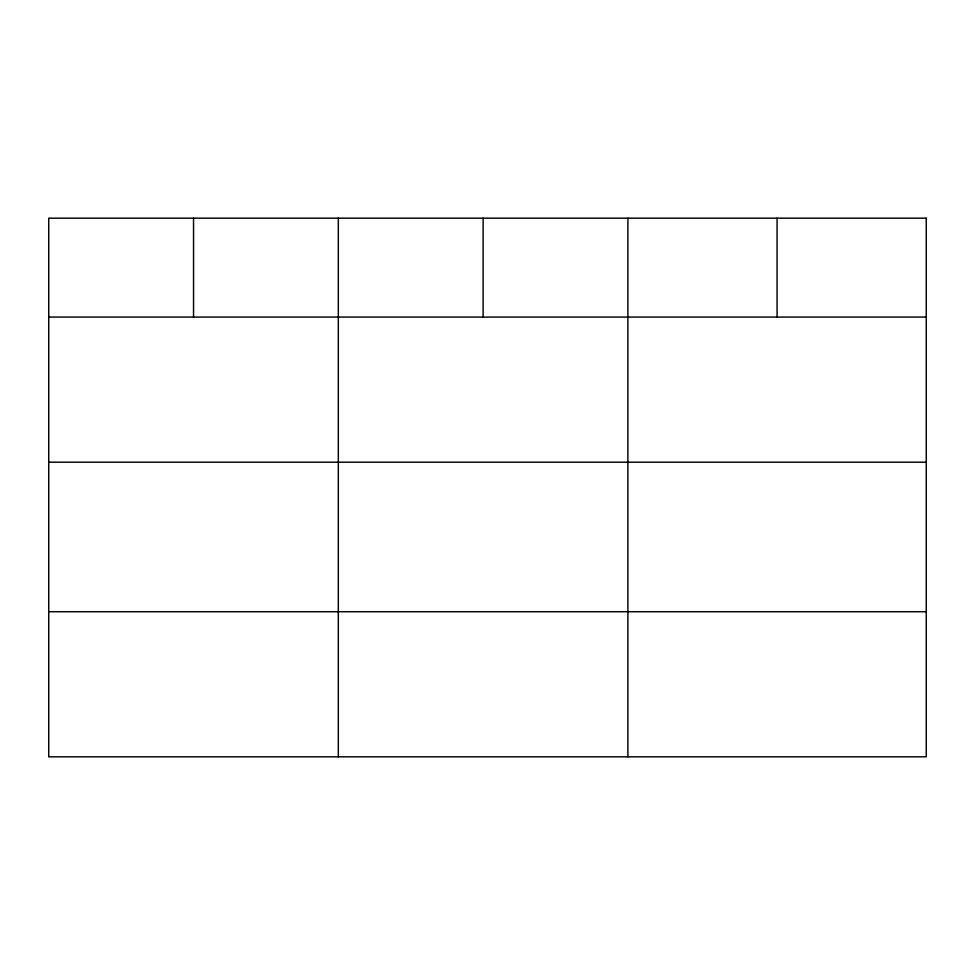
<?xml version="1.0" encoding="UTF-8"?>
<svg xmlns="http://www.w3.org/2000/svg" width="975" height="975" viewBox="0 0 975 975"><rect width="100%" height="100%" fill="white"/><g stroke="black" fill="none" stroke-linecap="round" stroke-linejoin="round"><path stroke-width="1.46" d="M48.75 317.082L926.25 317.082M48.75 462.199L926.25 462.199M48.75 611.715L926.25 611.715M777.075 218.168L777.075 317.082M627.9 218.168L627.9 756.832M483.112 218.168L483.112 317.082M338.325 218.168L338.325 756.832M193.538 218.168L193.538 317.082M926.25 218.168L48.75 218.168L48.75 756.832L926.25 756.832L926.25 218.168"/></g></svg>
